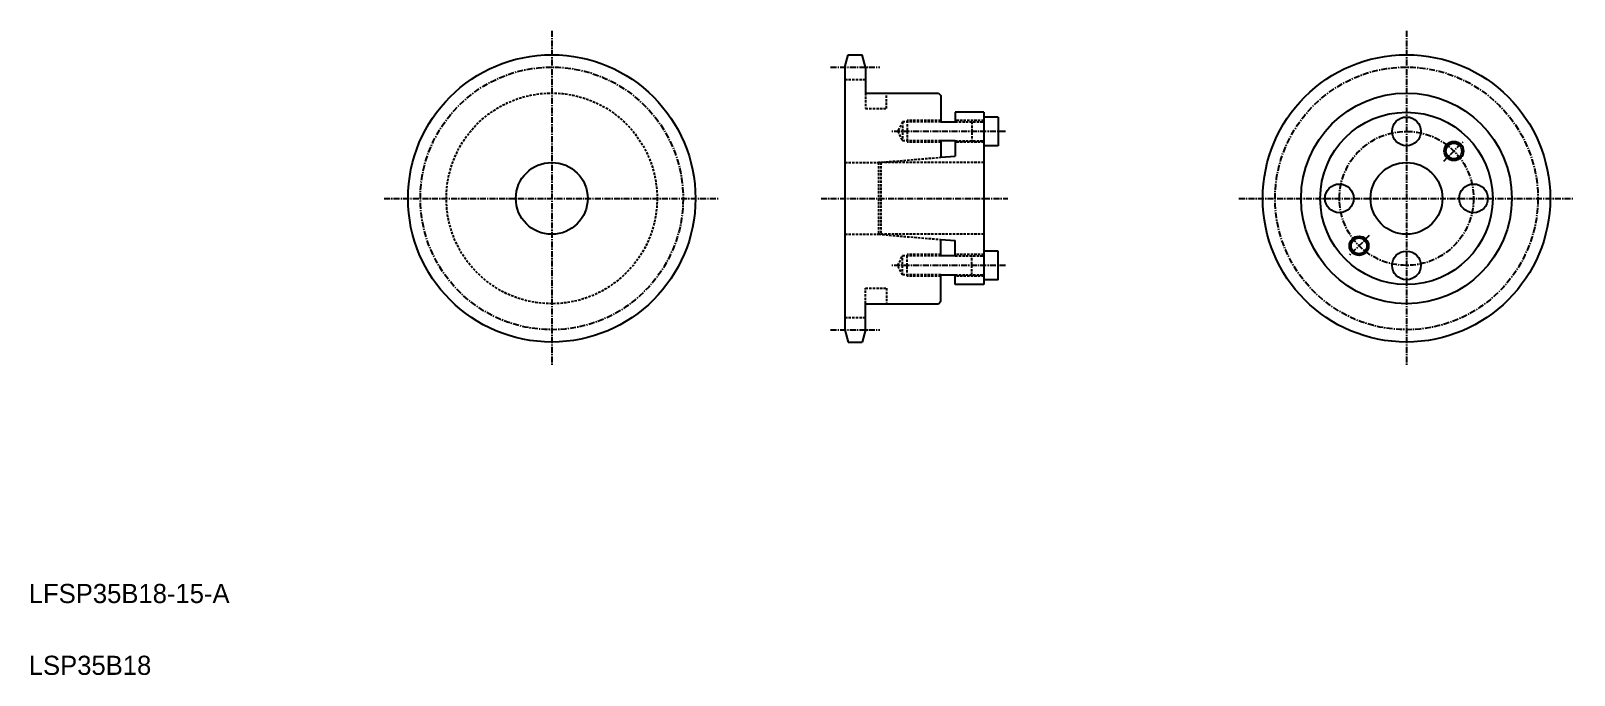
# Model space of a CAD drawing. Extents: x 10 to 333, y 10 to 145.
import ezdxf

# ---------------------------------------------------------------- set-up
doc = ezdxf.new("R2010")
doc.units = 0
doc.linetypes.add('CENTER', pattern=[2, 1.25, -0.25, 0.25, -0.25])
doc.linetypes.add('DASHED', pattern=[0.75, 0.5, -0.25])
doc.layers.get('0').update_dxf_attribs({"linetype": 'CONTINUOUS'})
doc.layers.add('CENTER', color=1, linetype='CENTER')

msp = doc.modelspace()

# ---------------------------------------------------------------- linework, layer by layer
at = {"color": 7, "linetype": 'CONTINUOUS'}
for p, q in [((180.38, 136.95), (181.08, 139.53)), ((181.08, 139.53), (183.98, 139.53)), ((184.68, 136.95), (183.98, 139.53)), ((180.38, 136.95), (180.38, 82.1)), ((184.68, 136.95), (184.68, 131.53)), ((184.68, 131.53), (199.88, 131.53)), ((199.88, 131.53), (200.38, 131.03)), ((200.38, 131.03), (200.38, 125.53)), ((203.38, 127.53), (203.38, 125.53)), ((209.38, 127.53), (203.38, 127.53)), ((209.38, 127.53), (209.38, 91.53)), ((212.38, 126.53), (209.38, 126.53)), ((212.38, 126.53), (212.38, 120.53)), ((200.38, 125.53), (203.38, 125.53)), ((200.38, 121.53), (200.38, 118.11)), ((203.38, 121.53), (200.38, 121.53)), ((203.38, 121.53), (203.38, 118.33)), ((212.38, 120.53), (209.38, 120.53)), ((200.38, 118.11), (203.38, 118.33)), ((200.38, 97.53), (200.38, 100.95)), ((200.38, 100.95), (203.38, 100.73)), ((203.38, 97.53), (203.38, 100.73)), ((203.38, 97.53), (200.38, 97.53)), ((212.38, 98.53), (209.38, 98.53)), ((212.38, 92.53), (212.38, 98.53)), ((200.38, 88.03), (200.38, 93.53)), ((200.38, 93.53), (203.38, 93.53)), ((203.38, 91.53), (203.38, 93.53)), ((209.38, 91.53), (203.38, 91.53)), ((212.38, 92.53), (209.38, 92.53)), ((184.68, 87.53), (199.88, 87.53)), ((184.68, 82.1), (184.68, 87.53)), ((199.88, 87.53), (200.38, 88.03)), ((180.38, 82.1), (181.08, 79.53)), ((184.68, 82.1), (183.98, 79.53)), ((181.08, 79.53), (183.98, 79.53))]:
    msp.add_line(p, q, dxfattribs=at)
at = {"color": 3, "linetype": 'DASHED'}
for p, q in [((180.38, 134.38), (184.68, 134.38)), ((184.68, 131.53), (184.68, 128.28)), ((189.08, 128.28), (189.08, 131.53)), ((184.68, 128.28), (189.08, 128.28)), ((200.38, 125.78), (193.38, 125.78)), ((193.38, 125.78), (193.38, 121.28)), ((209.38, 125.78), (203.38, 125.78)), ((192.38, 125.53), (191.38, 123.53)), ((191.38, 123.53), (192.38, 121.53)), ((200.38, 125.53), (192.38, 125.53)), ((192.38, 125.53), (192.38, 121.53)), ((203.38, 125.53), (209.38, 125.53)), ((206.88, 125.53), (206.88, 121.53)), ((200.38, 121.53), (192.38, 121.53)), ((200.38, 121.28), (193.38, 121.28)), ((203.38, 121.53), (209.38, 121.53)), ((209.38, 121.28), (203.38, 121.28)), ((180.38, 117.03), (187.38, 117.03)), ((187.38, 117.03), (200.38, 118.11)), ((209.38, 117.03), (187.38, 117.03)), ((187.38, 117.03), (187.38, 102.03)), ((187.88, 117.03), (187.88, 102.03)), ((180.38, 102.03), (187.38, 102.03)), ((187.38, 102.03), (200.38, 100.95)), ((209.38, 102.03), (187.38, 102.03)), ((191.38, 95.53), (192.38, 97.53)), ((200.38, 97.53), (192.38, 97.53)), ((192.38, 93.53), (192.38, 97.53)), ((200.38, 97.78), (193.38, 97.78)), ((193.38, 93.28), (193.38, 97.78)), ((209.38, 97.78), (203.38, 97.78)), ((203.38, 97.53), (209.38, 97.53)), ((206.88, 93.53), (206.88, 97.53)), ((192.38, 93.53), (191.38, 95.53)), ((200.38, 93.53), (192.38, 93.53)), ((203.38, 93.53), (209.38, 93.53)), ((184.68, 87.53), (184.68, 90.78)), ((184.68, 90.78), (189.08, 90.78)), ((189.08, 90.78), (189.08, 87.53)), ((200.38, 93.28), (193.38, 93.28)), ((209.38, 93.28), (203.38, 93.28)), ((180.38, 84.68), (184.68, 84.68))]:
    msp.add_line(p, q, dxfattribs=at)
at = {"color": 7, "linetype": 'CONTINUOUS'}
for centre, radius in [((119.17, 109.53), 30), ((297.59, 109.53), 30), ((297.59, 109.53), 22), ((297.59, 109.53), 18), ((297.59, 123.53), 3), ((307.49, 119.43), 1.65), ((119.17, 109.53), 7.5), ((297.59, 109.53), 7.5), ((283.59, 109.53), 3), ((311.59, 109.53), 3), ((287.69, 99.63), 1.65), ((297.59, 95.53), 3)]:
    msp.add_circle(centre, radius, dxfattribs=at)
at = {"color": 3, "linetype": 'DASHED'}
msp.add_circle((119.17, 109.53), 22, dxfattribs=at)
at = {"color": 3, "linetype": 'CONTINUOUS'}
for centre in [(307.49, 119.43), (287.69, 99.63)]:
    msp.add_circle(centre, 2, dxfattribs=at)
at = {"layer": 'CENTER', "color": 1, "linetype": 'CENTER'}
for p, q in [((119.17, 144.53), (119.17, 74.53)), ((297.59, 144.53), (297.59, 74.53)), ((177.38, 136.95), (187.68, 136.95)), ((213.88, 123.53), (189.88, 123.53)), ((305.37, 117.31), (309.61, 121.55)), ((84.17, 109.53), (154.17, 109.53)), ((175.38, 109.53), (214.38, 109.53)), ((262.59, 109.53), (332.59, 109.53)), ((289.81, 101.75), (285.57, 97.51)), ((213.88, 95.53), (189.88, 95.53)), ((177.38, 82.1), (187.68, 82.1))]:
    msp.add_line(p, q, dxfattribs=at)
for centre, radius in [((119.17, 109.53), 27.43), ((297.59, 109.53), 27.43), ((297.59, 109.53), 14)]:
    msp.add_circle(centre, radius, dxfattribs=at)

# ---------------------------------------------------------------- texts
at = {"color": 7, "linetype": 'CONTINUOUS'}
for s, p in [('LFSP35B18-15-A', (10, 25)), ('LSP35B18', (10, 10))]:
    msp.add_text(s, height=4, dxfattribs=at).set_placement(p)

doc.saveas('drawing.dxf')
